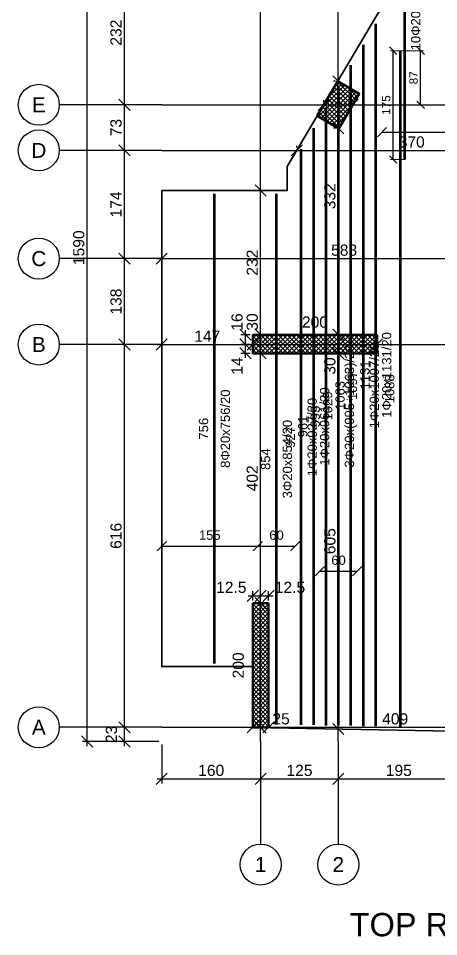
# Model space of a CAD drawing. Header units: millimetres. Extents: x -231 to 4719, y -2977 to 4533.
# Drawn here: x 2688 to 3365, y -2977 to -1498 of the extents above; entities that cross this region are included whole.
import ezdxf
from ezdxf.enums import TextEntityAlignment as Align

# ---------------------------------------------------------------- set-up
doc = ezdxf.new("R2010")
doc.units = ezdxf.units.MM
for name, color, linetype, lineweight in [('COLUMN', 4, 'Continuous', 50), ('SLAB', 3, 'Continuous', 35), ('WALL', 1, 'Continuous', 50)]:
    doc.layers.add(name, color=color, linetype=linetype, lineweight=lineweight)
for name, color, linetype in [('FW_AXIS', 7, 'Continuous'), ('FW_COLUMN_HATCH', 8, 'Continuous'), ('FW_DIM', 7, 'Continuous'), ('FW_WALL_HATCH', 8, 'Continuous'), ('REB_NOTES', 7, 'Continuous'), ('REB_TOP_MESH_Y', 5, 'Continuous'), ('REB_TOP_MESH_Y_AXDIM', 5, 'Continuous'), ('REB_TOP_MESH_Y_LAP', 5, 'Continuous'), ('REB_TOP_MESH_Y_RANGE', 5, 'Continuous'), ('REB_TOP_MESH_Y_TEXT', 5, 'Continuous')]:
    doc.layers.add(name, color=color, linetype=linetype)
doc.styles.add('REBAR_TXT', font='arial.ttf')
doc.styles.get("Standard").update_dxf_attribs({"font": 'arial.ttf'})
doc.dimstyles.new('FW_DIM', dxfattribs={"dimtxt": 18, "dimasz": 9, "dimexe": 7.5, "dimexo": 4.5, "dimgap": 4.5, "dimtad": 1, "dimdec": 0, "dimtxsty": 'Standard', "dimtsz": 9, "dimcen": 2.5, "dimdle": 7.5, "dimclrd": 256, "dimclre": 256, "dimclrt": 7, "dimazin": 3, "dimtfac": 1, "dimtmove": 2, "dimatfit": 3})
doc.dimstyles.new('REBAR LAP', dxfattribs={"dimtxt": 13.5, "dimasz": 2.5, "dimexe": 4.5, "dimexo": 0, "dimgap": 4.5, "dimtad": 1, "dimdec": 0, "dimtxsty": 'Standard', "dimtsz": 6, "dimcen": 2.5, "dimclrd": 6, "dimclre": 6, "dimclrt": 7, "dimazin": 3, "dimtfac": 1, "dimtmove": 2, "dimatfit": 3, "dimlwd": 25, "dimlwe": 18})
doc.dimstyles.new('REBAR M-200', dxfattribs={"dimtxt": 15, "dimasz": 15, "dimexe": 25, "dimexo": 12.5, "dimgap": 10, "dimtad": 1, "dimdec": 0, "dimtxsty": 'Standard', "dimblk": 'NONE', "dimcen": 50, "dimse1": 1, "dimse2": 1, "dimclrd": 6, "dimclre": 6, "dimclrt": 7, "dimazin": 3, "dimtfac": 1, "dimtmove": 2, "dimatfit": 3, "dimldrblk": 'NONE', "dimlwd": 53})
doc.dimstyles.new('REBAR RANGE', dxfattribs={"dimtxt": 15, "dimasz": 2.5, "dimexe": 0, "dimexo": 0, "dimgap": 10, "dimtad": 1, "dimdec": 0, "dimtxsty": 'Standard', "dimtsz": 7.5, "dimcen": 2.5, "dimse1": 1, "dimse2": 1, "dimclrd": 6, "dimclre": 6, "dimclrt": 7, "dimazin": 3, "dimtfac": 1, "dimtmove": 2, "dimatfit": 3, "dimlwd": 25})

# ---------------------------------------------------------------- blocks, each defined once
blk = doc.blocks.new('*D746')
at = {"color": 6, "lineweight": 53}
blk.add_line((3304, -2639), (3304, -1550.5), dxfattribs=at)
at = {"layer": 'Defpoints'}
for p in [(3304, -1550.5), (3304, -2639), (3304, -2639)]:
    blk.add_point(p, dxfattribs=at)
at = {"layer": 'REB_TOP_MESH_Y', "color": 7, "insert": (3286.5, -2094.8), "char_height": 15, "attachment_point": 5, "rotation": 90}
blk.add_mtext('1088', dxfattribs=at)
blk = doc.blocks.new('_NONE')
blk = doc.blocks.new('*D747')
at = {"color": 6, "lineweight": 53}
blk.add_line((3310.8, -1725.5), (3310.8, -1176), dxfattribs=at)
at = {"layer": 'Defpoints'}
for p in [(3310.8, -1176), (3310.8, -1725.5), (3310.8, -1725.5)]:
    blk.add_point(p, dxfattribs=at)
at = {"layer": 'REB_TOP_MESH_Y', "color": 7, "insert": (3293.3, -1450.8), "char_height": 15, "attachment_point": 5, "rotation": 90}
blk.add_mtext('550', dxfattribs=at)
blk = doc.blocks.new('_OBLIQUE')
at = {"color": 0, "linetype": 'BYBLOCK'}
blk.add_line((-0.5, -0.5), (0.5, 0.5), dxfattribs=at)
blk = doc.blocks.new('*D748')
at = {"color": 6, "lineweight": 18}
for p, q in [((3304, -1550.5), (3287.5, -1550.5)), ((3310.8, -1725.5), (3287.5, -1725.5))]:
    blk.add_line(p, q, dxfattribs=at)
at = {"color": 6, "lineweight": 25}
blk.add_line((3292, -1725.5), (3292, -1550.5), dxfattribs=at)
at = {"layer": 'Defpoints'}
for p in [(3304, -1550.5), (3292, -1725.5), (3310.8, -1725.5)]:
    blk.add_point(p, dxfattribs=at)
at = {"layer": 'REB_TOP_MESH_Y_LAP', "color": 6, "xscale": 12, "yscale": 12, "rotation": 90}
for p in [(3292, -1550.5), (3292, -1725.5)]:
    blk.add_blockref('_OBLIQUE', p, dxfattribs=at)
at = {"layer": 'REB_TOP_MESH_Y_LAP', "color": 7, "insert": (3280.8, -1638), "char_height": 13.5, "attachment_point": 5, "rotation": 90}
blk.add_mtext('175', dxfattribs=at)
blk = doc.blocks.new('*D749')
at = {"color": 6, "lineweight": 18}
for p, q in [((3304, -1550.5), (3340.8, -1550.5)), ((3304, -1637.6), (3340.8, -1637.6))]:
    blk.add_line(p, q, dxfattribs=at)
at = {"color": 6, "lineweight": 25}
blk.add_line((3336.3, -1637.6), (3336.3, -1550.5), dxfattribs=at)
at = {"layer": 'Defpoints'}
for p in [(3304, -1550.5), (3304, -1637.6), (3336.3, -1637.6)]:
    blk.add_point(p, dxfattribs=at)
at = {"layer": 'REB_TOP_MESH_Y_AXDIM', "color": 6, "xscale": 12, "yscale": 12, "rotation": 90}
for p in [(3336.3, -1550.5), (3336.3, -1637.6)]:
    blk.add_blockref('_OBLIQUE', p, dxfattribs=at)
at = {"layer": 'REB_TOP_MESH_Y_AXDIM', "color": 7, "insert": (3325, -1594.1), "char_height": 13.5, "attachment_point": 5, "rotation": 90}
blk.add_mtext('87', dxfattribs=at)
blk = doc.blocks.new('*D756')
at = {"color": 6, "lineweight": 25}
blk.add_line((3274, -1681.8), (3534, -1681.8), dxfattribs=at)
at = {"layer": 'Defpoints'}
for p in [(3274, -1681.8), (3274, -1681.8), (3534, -1681.8)]:
    blk.add_point(p, dxfattribs=at)
at = {"layer": 'REB_TOP_MESH_Y_RANGE', "color": 6, "xscale": 15, "yscale": 15}
for p in [(3274, -1681.8), (3534, -1681.8)]:
    blk.add_blockref('_OBLIQUE', p, dxfattribs=at)
at = {"layer": 'REB_TOP_MESH_Y_RANGE', "color": 7, "insert": (3404, -1664.3), "char_height": 15, "attachment_point": 5}
blk.add_mtext('260', dxfattribs=at)
blk = doc.blocks.new('*D768')
at = {"color": 6, "lineweight": 25}
blk.add_line((2919, -2348), (3074, -2348), dxfattribs=at)
at = {"layer": 'Defpoints'}
for p in [(2919, -2348), (2919, -2348), (3074, -2348)]:
    blk.add_point(p, dxfattribs=at)
at = {"layer": 'REB_TOP_MESH_Y_RANGE', "color": 6, "xscale": 15, "yscale": 15}
for p in [(2919, -2348), (3074, -2348)]:
    blk.add_blockref('_OBLIQUE', p, dxfattribs=at)
at = {"layer": 'REB_TOP_MESH_Y_RANGE', "color": 7, "insert": (2996.5, -2330.5), "char_height": 15, "attachment_point": 5}
blk.add_mtext('155', dxfattribs=at)
blk = doc.blocks.new('*D769')
at = {"color": 6, "lineweight": 53}
blk.add_line((3004, -2537), (3004, -1781), dxfattribs=at)
at = {"layer": 'Defpoints'}
for p in [(3004, -1781), (3004, -2537), (3004, -2537)]:
    blk.add_point(p, dxfattribs=at)
at = {"layer": 'REB_TOP_MESH_Y', "color": 7, "insert": (2986.5, -2159), "char_height": 15, "attachment_point": 5, "rotation": 90}
blk.add_mtext('756', dxfattribs=at)
blk = doc.blocks.new('*D773')
at = {"color": 6, "lineweight": 25}
blk.add_line((3074, -2348), (3134, -2348), dxfattribs=at)
at = {"layer": 'Defpoints'}
for p in [(3074, -2348), (3074, -2348), (3134, -2348)]:
    blk.add_point(p, dxfattribs=at)
at = {"layer": 'REB_TOP_MESH_Y_RANGE', "color": 6, "xscale": 15, "yscale": 15}
for p in [(3074, -2348), (3134, -2348)]:
    blk.add_blockref('_OBLIQUE', p, dxfattribs=at)
at = {"layer": 'REB_TOP_MESH_Y_RANGE', "color": 7, "insert": (3104, -2330.5), "char_height": 15, "attachment_point": 5}
blk.add_mtext('60', dxfattribs=at)
blk = doc.blocks.new('*D774')
at = {"color": 6, "lineweight": 53}
blk.add_line((3104, -2635), (3104, -1781), dxfattribs=at)
at = {"layer": 'Defpoints'}
for p in [(3104, -1781), (3104, -2635), (3104, -2635)]:
    blk.add_point(p, dxfattribs=at)
at = {"layer": 'REB_TOP_MESH_Y', "color": 7, "insert": (3086.5, -2208), "char_height": 15, "attachment_point": 5, "rotation": 90}
blk.add_mtext('854', dxfattribs=at)
blk = doc.blocks.new('*D775')
at = {"color": 6, "lineweight": 25}
blk.add_line((3174, -2388.3), (3234, -2388.3), dxfattribs=at)
at = {"layer": 'Defpoints'}
for p in [(3174, -2388.3), (3174, -2388.3), (3234, -2388.3)]:
    blk.add_point(p, dxfattribs=at)
at = {"layer": 'REB_TOP_MESH_Y_RANGE', "color": 6, "xscale": 15, "yscale": 15}
for p in [(3174, -2388.3), (3234, -2388.3)]:
    blk.add_blockref('_OBLIQUE', p, dxfattribs=at)
at = {"layer": 'REB_TOP_MESH_Y_RANGE', "color": 7, "insert": (3204, -2370.8), "char_height": 15, "attachment_point": 5}
blk.add_mtext('60', dxfattribs=at)
blk = doc.blocks.new('*D776')
at = {"color": 6, "lineweight": 53}
blk.add_line((3204, -2637), (3204, -1608), dxfattribs=at)
at = {"layer": 'Defpoints'}
for p in [(3204, -1608), (3204, -2637), (3204, -2637)]:
    blk.add_point(p, dxfattribs=at)
at = {"layer": 'REB_TOP_MESH_Y', "color": 7, "insert": (3186.5, -2122.5), "char_height": 15, "attachment_point": 5, "rotation": 90}
blk.add_mtext('1029', dxfattribs=at)
blk = doc.blocks.new('*D777')
at = {"color": 6, "lineweight": 53}
blk.add_line((3184, -2637), (3184, -1642), dxfattribs=at)
at = {"layer": 'Defpoints'}
for p in [(3184, -1642), (3184, -2637), (3184, -2637)]:
    blk.add_point(p, dxfattribs=at)
at = {"layer": 'REB_TOP_MESH_Y', "color": 7, "insert": (3166.5, -2139.5), "char_height": 15, "attachment_point": 5, "rotation": 90}
blk.add_mtext('995', dxfattribs=at)
blk = doc.blocks.new('*D778')
at = {"color": 6, "lineweight": 53}
blk.add_line((3224, -2637), (3224, -1574), dxfattribs=at)
at = {"layer": 'Defpoints'}
for p in [(3224, -1574), (3224, -2637), (3224, -2637)]:
    blk.add_point(p, dxfattribs=at)
at = {"layer": 'REB_TOP_MESH_Y', "color": 7, "insert": (3206.5, -2105.5), "char_height": 15, "attachment_point": 5, "rotation": 90}
blk.add_mtext('1063', dxfattribs=at)
blk = doc.blocks.new('*D779')
at = {"color": 6, "lineweight": 53}
blk.add_line((3144, -2636), (3144, -1709), dxfattribs=at)
at = {"layer": 'Defpoints'}
for p in [(3144, -1709), (3144, -2636), (3144, -2636)]:
    blk.add_point(p, dxfattribs=at)
at = {"layer": 'REB_TOP_MESH_Y', "color": 7, "insert": (3126.5, -2172.5), "char_height": 15, "attachment_point": 5, "rotation": 90}
blk.add_mtext('927', dxfattribs=at)
blk = doc.blocks.new('*D780')
at = {"color": 6, "lineweight": 53}
blk.add_line((3164, -2636), (3164, -1675), dxfattribs=at)
at = {"layer": 'Defpoints'}
for p in [(3164, -1675), (3164, -2636), (3164, -2636)]:
    blk.add_point(p, dxfattribs=at)
at = {"layer": 'REB_TOP_MESH_Y', "color": 7, "insert": (3146.5, -2155.5), "char_height": 15, "attachment_point": 5, "rotation": 90}
blk.add_mtext('961', dxfattribs=at)
blk = doc.blocks.new('*D781')
at = {"color": 6, "lineweight": 53}
blk.add_line((3244, -2638), (3244, -1541), dxfattribs=at)
at = {"layer": 'Defpoints'}
for p in [(3244, -1541), (3244, -2638), (3244, -2638)]:
    blk.add_point(p, dxfattribs=at)
at = {"layer": 'REB_TOP_MESH_Y', "color": 7, "insert": (3226.5, -2089.5), "char_height": 15, "attachment_point": 5, "rotation": 90}
blk.add_mtext('1097', dxfattribs=at)
blk = doc.blocks.new('*D782')
at = {"color": 6, "lineweight": 53}
blk.add_line((3264, -2638), (3264, -1507), dxfattribs=at)
at = {"layer": 'Defpoints'}
for p in [(3264, -1507), (3264, -2638), (3264, -2638)]:
    blk.add_point(p, dxfattribs=at)
at = {"layer": 'REB_TOP_MESH_Y', "color": 7, "insert": (3246.5, -2072.5), "char_height": 15, "attachment_point": 5, "rotation": 90}
blk.add_mtext('1131', dxfattribs=at)
blk = doc.blocks.new('*D785')
for p, q in [((3066, -2435.5), (3066, -2420.5)), ((3078.5, -2435.5), (3078.5, -2420.5)), ((3058.5, -2428), (3086, -2428))]:
    blk.add_line(p, q)
at = {"layer": 'Defpoints'}
for p in [(3066, -2428), (3066, -2440), (3078.5, -2440)]:
    blk.add_point(p, dxfattribs=at)
at = {"layer": 'FW_DIM', "xscale": 18, "yscale": 18}
for p in [(3066, -2428), (3078.5, -2428)]:
    blk.add_blockref('_OBLIQUE', p, dxfattribs=at)
at = {"layer": 'FW_DIM', "color": 7, "insert": (3031.2, -2414.5), "char_height": 18, "attachment_point": 5}
blk.add_mtext('12.5', dxfattribs=at)
blk = doc.blocks.new('*D786')
for p, q in [((3078.5, -2435.5), (3078.5, -2420.5)), ((3091, -2435.5), (3091, -2420.5)), ((3071, -2428), (3098.5, -2428))]:
    blk.add_line(p, q)
at = {"layer": 'Defpoints'}
for p in [(3078.5, -2428), (3078.5, -2440), (3091, -2440)]:
    blk.add_point(p, dxfattribs=at)
at = {"layer": 'FW_DIM', "xscale": 18, "yscale": 18}
for p in [(3078.5, -2428), (3091, -2428)]:
    blk.add_blockref('_OBLIQUE', p, dxfattribs=at)
at = {"layer": 'FW_DIM', "color": 7, "insert": (3125.8, -2414.5), "char_height": 18, "attachment_point": 5}
blk.add_mtext('12.5', dxfattribs=at)
blk = doc.blocks.new('*D787')
for p, q in [((3061.5, -2023.5), (3046.5, -2023.5)), ((3054, -2045.2), (3054, -2016)), ((3061.5, -2037.7), (3046.5, -2037.7))]:
    blk.add_line(p, q)
at = {"layer": 'Defpoints'}
for p in [(3066, -2023.5), (3054, -2037.7), (3066, -2037.7)]:
    blk.add_point(p, dxfattribs=at)
at = {"layer": 'FW_DIM', "xscale": 18, "yscale": 18, "rotation": 90}
for p in [(3054, -2023.5), (3054, -2037.7)]:
    blk.add_blockref('_OBLIQUE', p, dxfattribs=at)
at = {"layer": 'FW_DIM', "color": 7, "insert": (3040.5, -2058.1), "char_height": 18, "attachment_point": 5, "rotation": 90}
blk.add_mtext('14', dxfattribs=at)
blk = doc.blocks.new('*D788')
for p, q in [((3061.5, -2007.7), (3046.5, -2007.7)), ((3054, -2031), (3054, -2000.2)), ((3061.5, -2023.5), (3046.5, -2023.5))]:
    blk.add_line(p, q)
at = {"layer": 'Defpoints'}
for p in [(3066, -2007.7), (3054, -2023.5), (3066, -2023.5)]:
    blk.add_point(p, dxfattribs=at)
at = {"layer": 'FW_DIM', "xscale": 18, "yscale": 18, "rotation": 90}
for p in [(3054, -2007.7), (3054, -2023.5)]:
    blk.add_blockref('_OBLIQUE', p, dxfattribs=at)
at = {"layer": 'FW_DIM', "color": 7, "insert": (3040.5, -1987.3), "char_height": 18, "attachment_point": 5, "rotation": 90}
blk.add_mtext('16', dxfattribs=at)
blk = doc.blocks.new('*D821')
for p, q in [((3058.5, -2639.7), (3098.5, -2639.7)), ((3066, -2635.2), (3066, -2632.2)), ((3091, -2635.2), (3091, -2632.2))]:
    blk.add_line(p, q)
at = {"layer": 'Defpoints'}
for p in [(3066, -2639.7), (3066, -2639.7), (3091, -2639.7)]:
    blk.add_point(p, dxfattribs=at)
at = {"layer": 'FW_DIM', "xscale": 18, "yscale": 18}
for p in [(3066, -2639.7), (3091, -2639.7)]:
    blk.add_blockref('_OBLIQUE', p, dxfattribs=at)
at = {"layer": 'FW_DIM', "color": 7, "insert": (3111.4, -2626.2), "char_height": 18, "attachment_point": 5}
blk.add_mtext('25', dxfattribs=at)
blk = doc.blocks.new('*D822')
for p, q in [((3083.5, -2639.7), (3507.1, -2639.7)), ((3091, -2635.2), (3091, -2632.2)), ((3499.6, -2635.2), (3499.6, -2632.2))]:
    blk.add_line(p, q)
at = {"layer": 'Defpoints'}
for p in [(3091, -2639.7), (3091, -2639.7), (3499.6, -2639.7)]:
    blk.add_point(p, dxfattribs=at)
at = {"layer": 'FW_DIM', "xscale": 18, "yscale": 18}
for p in [(3091, -2639.7), (3499.6, -2639.7)]:
    blk.add_blockref('_OBLIQUE', p, dxfattribs=at)
at = {"layer": 'FW_DIM', "color": 7, "insert": (3295.3, -2626.2), "char_height": 18, "attachment_point": 5}
blk.add_mtext('409', dxfattribs=at)
blk = doc.blocks.new('*D826')
for p, q in [((2911.5, -2023.5), (3073.5, -2023.5)), ((2919, -2019), (2919, -2016)), ((3066, -2019), (3066, -2016))]:
    blk.add_line(p, q)
at = {"layer": 'Defpoints'}
for p in [(2919, -2023.5), (2919, -2023.5), (3066, -2023.5)]:
    blk.add_point(p, dxfattribs=at)
at = {"layer": 'FW_DIM', "xscale": 18, "yscale": 18}
for p in [(2919, -2023.5), (3066, -2023.5)]:
    blk.add_blockref('_OBLIQUE', p, dxfattribs=at)
at = {"layer": 'FW_DIM', "color": 7, "insert": (2992.5, -2010), "char_height": 18, "attachment_point": 5}
blk.add_mtext('147', dxfattribs=at)
blk = doc.blocks.new('*D827')
for p, q in [((3058.5, -2023.5), (3273.5, -2023.5)), ((3066, -2019), (3066, -2016)), ((3266, -2019), (3266, -2016))]:
    blk.add_line(p, q)
at = {"layer": 'Defpoints'}
for p in [(3066, -2023.5), (3066, -2023.5), (3266, -2023.5)]:
    blk.add_point(p, dxfattribs=at)
at = {"layer": 'FW_DIM', "xscale": 18, "yscale": 18}
for p in [(3066, -2023.5), (3266, -2023.5)]:
    blk.add_blockref('_OBLIQUE', p, dxfattribs=at)
at = {"layer": 'FW_DIM', "color": 7, "insert": (3166, -1987.5), "char_height": 18, "attachment_point": 5}
blk.add_mtext('200', dxfattribs=at)
blk = doc.blocks.new('*D828')
for p, q in [((3258.5, -2023.5), (3724.7, -2023.5)), ((3266, -2019), (3266, -2016)), ((3717.2, -2019), (3717.2, -2016))]:
    blk.add_line(p, q)
at = {"layer": 'Defpoints'}
for p in [(3266, -2023.5), (3266, -2023.5), (3717.2, -2023.5)]:
    blk.add_point(p, dxfattribs=at)
at = {"layer": 'FW_DIM', "xscale": 18, "yscale": 18}
for p in [(3266, -2023.5), (3717.2, -2023.5)]:
    blk.add_blockref('_OBLIQUE', p, dxfattribs=at)
at = {"layer": 'FW_DIM', "color": 7, "insert": (3491.6, -2010), "char_height": 18, "attachment_point": 5}
blk.add_mtext('451', dxfattribs=at)
blk = doc.blocks.new('*D834')
for p, q in [((2911.5, -1885.2), (3514.6, -1885.2)), ((2919, -1880.7), (2919, -1877.7)), ((3507.1, -1880.7), (3507.1, -1877.7))]:
    blk.add_line(p, q)
at = {"layer": 'Defpoints'}
for p in [(2919, -1885.2), (2919, -1885.2), (3507.1, -1885.2)]:
    blk.add_point(p, dxfattribs=at)
at = {"layer": 'FW_DIM', "xscale": 18, "yscale": 18}
for p in [(2919, -1885.2), (3507.1, -1885.2)]:
    blk.add_blockref('_OBLIQUE', p, dxfattribs=at)
at = {"layer": 'FW_DIM', "color": 7, "insert": (3213, -1871.7), "char_height": 18, "attachment_point": 5}
blk.add_mtext('588', dxfattribs=at)
blk = doc.blocks.new('*D838')
for p, q in [((3129.2, -1711), (3514.6, -1711)), ((3136.7, -1706.5), (3136.7, -1703.5)), ((3507.1, -1706.5), (3507.1, -1703.5))]:
    blk.add_line(p, q)
at = {"layer": 'Defpoints'}
for p in [(3136.7, -1711), (3136.7, -1711), (3507.1, -1711)]:
    blk.add_point(p, dxfattribs=at)
at = {"layer": 'FW_DIM', "xscale": 18, "yscale": 18}
for p in [(3136.7, -1711), (3507.1, -1711)]:
    blk.add_blockref('_OBLIQUE', p, dxfattribs=at)
at = {"layer": 'FW_DIM', "color": 7, "insert": (3321.9, -1697.5), "char_height": 18, "attachment_point": 5}
blk.add_mtext('370', dxfattribs=at)
blk = doc.blocks.new('*D844')
for p, q in [((3172.8, -1637.6), (3234.3, -1637.6)), ((3180.3, -1633.1), (3180.3, -1630.1)), ((3226.8, -1633.1), (3226.8, -1630.1))]:
    blk.add_line(p, q)
at = {"layer": 'Defpoints'}
for p in [(3180.3, -1637.6), (3180.3, -1637.6), (3226.8, -1637.6)]:
    blk.add_point(p, dxfattribs=at)
at = {"layer": 'FW_DIM', "xscale": 18, "yscale": 18}
for p in [(3180.3, -1637.6), (3226.8, -1637.6)]:
    blk.add_blockref('_OBLIQUE', p, dxfattribs=at)
blk = doc.blocks.new('*D845')
for p, q in [((3219.3, -1637.6), (4495.5, -1637.6)), ((3226.8, -1633.1), (3226.8, -1630.1)), ((4488, -1633.1), (4488, -1630.1))]:
    blk.add_line(p, q)
at = {"layer": 'Defpoints'}
for p in [(3226.8, -1637.6), (3226.8, -1637.6), (4488, -1637.6)]:
    blk.add_point(p, dxfattribs=at)
at = {"layer": 'FW_DIM', "xscale": 18, "yscale": 18}
for p in [(3226.8, -1637.6), (4488, -1637.6)]:
    blk.add_blockref('_OBLIQUE', p, dxfattribs=at)
at = {"layer": 'FW_DIM', "color": 7, "insert": (3857.4, -1624.1), "char_height": 18, "attachment_point": 5}
blk.add_mtext('1261', dxfattribs=at)
blk = doc.blocks.new('*D854')
for p, q in [((3078.5, -2647.7), (3078.5, -2432.5)), ((3074, -2440), (3071, -2440)), ((3074, -2640.2), (3071, -2640.2))]:
    blk.add_line(p, q)
at = {"layer": 'Defpoints'}
for p in [(3078.5, -2440), (3078.5, -2640.2), (3078.5, -2640.2)]:
    blk.add_point(p, dxfattribs=at)
at = {"layer": 'FW_DIM', "xscale": 18, "yscale": 18, "rotation": 90}
for p in [(3078.5, -2440), (3078.5, -2640.2)]:
    blk.add_blockref('_OBLIQUE', p, dxfattribs=at)
at = {"layer": 'FW_DIM', "color": 7, "insert": (3042.5, -2540.1), "char_height": 18, "attachment_point": 5, "rotation": 90}
blk.add_mtext('200', dxfattribs=at)
blk = doc.blocks.new('*D855')
for p, q in [((3074, -2037.7), (3071, -2037.7)), ((3078.5, -2447.5), (3078.5, -2030.2)), ((3074, -2440), (3071, -2440))]:
    blk.add_line(p, q)
at = {"layer": 'Defpoints'}
for p in [(3078.5, -2037.7), (3078.5, -2440), (3078.5, -2440)]:
    blk.add_point(p, dxfattribs=at)
at = {"layer": 'FW_DIM', "xscale": 18, "yscale": 18, "rotation": 90}
for p in [(3078.5, -2037.7), (3078.5, -2440)]:
    blk.add_blockref('_OBLIQUE', p, dxfattribs=at)
at = {"layer": 'FW_DIM', "color": 7, "insert": (3065, -2238.9), "char_height": 18, "attachment_point": 5, "rotation": 90}
blk.add_mtext('402', dxfattribs=at)
blk = doc.blocks.new('*D856')
for p, q in [((3074, -2007.7), (3071, -2007.7)), ((3078.5, -2045.2), (3078.5, -2000.2)), ((3074, -2037.7), (3071, -2037.7))]:
    blk.add_line(p, q)
at = {"layer": 'Defpoints'}
for p in [(3078.5, -2007.7), (3078.5, -2037.7), (3078.5, -2037.7)]:
    blk.add_point(p, dxfattribs=at)
at = {"layer": 'FW_DIM', "xscale": 18, "yscale": 18, "rotation": 90}
for p in [(3078.5, -2007.7), (3078.5, -2037.7)]:
    blk.add_blockref('_OBLIQUE', p, dxfattribs=at)
at = {"layer": 'FW_DIM', "color": 7, "insert": (3065, -1987.3), "char_height": 18, "attachment_point": 5, "rotation": 90}
blk.add_mtext('30', dxfattribs=at)
blk = doc.blocks.new('*D857')
for p, q in [((3078.5, -2015.2), (3078.5, -1768.2)), ((3074, -1775.7), (3071, -1775.7)), ((3074, -2007.7), (3071, -2007.7))]:
    blk.add_line(p, q)
at = {"layer": 'Defpoints'}
for p in [(3078.5, -1775.7), (3078.5, -2007.7), (3078.5, -2007.7)]:
    blk.add_point(p, dxfattribs=at)
at = {"layer": 'FW_DIM', "xscale": 18, "yscale": 18, "rotation": 90}
for p in [(3078.5, -1775.7), (3078.5, -2007.7)]:
    blk.add_blockref('_OBLIQUE', p, dxfattribs=at)
at = {"layer": 'FW_DIM', "color": 7, "insert": (3065, -1891.7), "char_height": 18, "attachment_point": 5, "rotation": 90}
blk.add_mtext('232', dxfattribs=at)
blk = doc.blocks.new('*D858')
for p, q in [((3199.1, -2037.7), (3196.1, -2037.7)), ((3203.6, -2650.1), (3203.6, -2030.2)), ((3199.1, -2642.6), (3196.1, -2642.6))]:
    blk.add_line(p, q)
at = {"layer": 'Defpoints'}
for p in [(3203.6, -2037.7), (3203.6, -2642.6), (3203.6, -2642.6)]:
    blk.add_point(p, dxfattribs=at)
at = {"layer": 'FW_DIM', "xscale": 18, "yscale": 18, "rotation": 90}
for p in [(3203.6, -2037.7), (3203.6, -2642.6)]:
    blk.add_blockref('_OBLIQUE', p, dxfattribs=at)
at = {"layer": 'FW_DIM', "color": 7, "insert": (3190.1, -2340.1), "char_height": 18, "attachment_point": 5, "rotation": 90}
blk.add_mtext('605', dxfattribs=at)
blk = doc.blocks.new('*D859')
for p, q in [((3199.1, -2007.7), (3196.1, -2007.7)), ((3203.6, -2045.2), (3203.6, -2000.2)), ((3199.1, -2037.7), (3196.1, -2037.7))]:
    blk.add_line(p, q)
at = {"layer": 'Defpoints'}
for p in [(3203.6, -2007.7), (3203.6, -2037.7), (3203.6, -2037.7)]:
    blk.add_point(p, dxfattribs=at)
at = {"layer": 'FW_DIM', "xscale": 18, "yscale": 18, "rotation": 90}
for p in [(3203.6, -2007.7), (3203.6, -2037.7)]:
    blk.add_blockref('_OBLIQUE', p, dxfattribs=at)
at = {"layer": 'FW_DIM', "color": 7, "insert": (3190.1, -2058.1), "char_height": 18, "attachment_point": 5, "rotation": 90}
blk.add_mtext('30', dxfattribs=at)
blk = doc.blocks.new('*D860')
for p, q in [((3203.6, -2015.2), (3203.6, -1667.9)), ((3199.1, -1675.4), (3196.1, -1675.4)), ((3199.1, -2007.7), (3196.1, -2007.7))]:
    blk.add_line(p, q)
at = {"layer": 'Defpoints'}
for p in [(3203.6, -1675.4), (3203.6, -2007.7), (3203.6, -2007.7)]:
    blk.add_point(p, dxfattribs=at)
at = {"layer": 'FW_DIM', "xscale": 18, "yscale": 18, "rotation": 90}
for p in [(3203.6, -1675.4), (3203.6, -2007.7)]:
    blk.add_blockref('_OBLIQUE', p, dxfattribs=at)
at = {"layer": 'FW_DIM', "color": 7, "insert": (3190.1, -1784.9), "char_height": 18, "attachment_point": 5, "rotation": 90}
blk.add_mtext('332', dxfattribs=at)
blk = doc.blocks.new('*D861')
for p, q in [((3203.6, -1682.9), (3203.6, -1592.3)), ((3199.1, -1599.8), (3196.1, -1599.8)), ((3199.1, -1675.4), (3196.1, -1675.4))]:
    blk.add_line(p, q)
at = {"layer": 'Defpoints'}
for p in [(3203.6, -1599.8), (3203.6, -1675.4), (3203.6, -1675.4)]:
    blk.add_point(p, dxfattribs=at)
at = {"layer": 'FW_DIM', "xscale": 18, "yscale": 18, "rotation": 90}
for p in [(3203.6, -1599.8), (3203.6, -1675.4)]:
    blk.add_blockref('_OBLIQUE', p, dxfattribs=at)
blk = doc.blocks.new('*D900')
for p, q in [((2919, -2667.2), (2919, -2730.2)), ((3078.5, -2667.2), (3078.5, -2730.2)), ((2911.5, -2722.7), (3086, -2722.7))]:
    blk.add_line(p, q)
at = {"layer": 'Defpoints'}
for p in [(2919, -2662.7), (3078.5, -2662.7), (2919, -2722.7)]:
    blk.add_point(p, dxfattribs=at)
at = {"layer": 'FW_DIM', "xscale": 18, "yscale": 18}
for p in [(2919, -2722.7), (3078.5, -2722.7)]:
    blk.add_blockref('_OBLIQUE', p, dxfattribs=at)
at = {"layer": 'FW_DIM', "color": 7, "insert": (2998.8, -2709.2), "char_height": 18, "attachment_point": 5}
blk.add_mtext('160', dxfattribs=at)
blk = doc.blocks.new('*D901')
for p, q in [((3078.5, -2667.2), (3078.5, -2730.2)), ((3203.6, -2667.2), (3203.6, -2730.2)), ((3071, -2722.7), (3211.1, -2722.7))]:
    blk.add_line(p, q)
at = {"layer": 'Defpoints'}
for p in [(3078.5, -2662.7), (3203.6, -2662.7), (3078.5, -2722.7)]:
    blk.add_point(p, dxfattribs=at)
at = {"layer": 'FW_DIM', "xscale": 18, "yscale": 18}
for p in [(3078.5, -2722.7), (3203.6, -2722.7)]:
    blk.add_blockref('_OBLIQUE', p, dxfattribs=at)
at = {"layer": 'FW_DIM', "color": 7, "insert": (3141.1, -2709.2), "char_height": 18, "attachment_point": 5}
blk.add_mtext('125', dxfattribs=at)
blk = doc.blocks.new('*D902')
for p, q in [((3203.6, -2667.2), (3203.6, -2730.2)), ((3398.5, -2667.2), (3398.5, -2730.2)), ((3196.1, -2722.7), (3406, -2722.7))]:
    blk.add_line(p, q)
at = {"layer": 'Defpoints'}
for p in [(3203.6, -2662.7), (3398.5, -2662.7), (3203.6, -2722.7)]:
    blk.add_point(p, dxfattribs=at)
at = {"layer": 'FW_DIM', "xscale": 18, "yscale": 18}
for p in [(3203.6, -2722.7), (3398.5, -2722.7)]:
    blk.add_blockref('_OBLIQUE', p, dxfattribs=at)
at = {"layer": 'FW_DIM', "color": 7, "insert": (3301.1, -2709.2), "char_height": 18, "attachment_point": 5}
blk.add_mtext('195', dxfattribs=at)
blk = doc.blocks.new('*D909')
for p, q in [((2914.5, -2639.7), (2851.5, -2639.7)), ((2859, -2670.2), (2859, -2632.2)), ((2914.5, -2662.7), (2851.5, -2662.7))]:
    blk.add_line(p, q)
at = {"layer": 'Defpoints'}
for p in [(2919, -2639.7), (2859, -2662.7), (2919, -2662.7)]:
    blk.add_point(p, dxfattribs=at)
at = {"layer": 'FW_DIM', "xscale": 18, "yscale": 18, "rotation": 90}
for p in [(2859, -2639.7), (2859, -2662.7)]:
    blk.add_blockref('_OBLIQUE', p, dxfattribs=at)
at = {"layer": 'FW_DIM', "color": 7, "insert": (2838, -2651.2), "char_height": 18, "attachment_point": 5, "rotation": 90}
blk.add_mtext('23', dxfattribs=at)
blk = doc.blocks.new('*D910')
for p, q in [((2914.5, -2023.5), (2851.5, -2023.5)), ((2859, -2647.2), (2859, -2016)), ((2914.5, -2639.7), (2851.5, -2639.7))]:
    blk.add_line(p, q)
at = {"layer": 'Defpoints'}
for p in [(2919, -2023.5), (2859, -2639.7), (2919, -2639.7)]:
    blk.add_point(p, dxfattribs=at)
at = {"layer": 'FW_DIM', "xscale": 18, "yscale": 18, "rotation": 90}
for p in [(2859, -2023.5), (2859, -2639.7)]:
    blk.add_blockref('_OBLIQUE', p, dxfattribs=at)
at = {"layer": 'FW_DIM', "color": 7, "insert": (2845.5, -2331.6), "char_height": 18, "attachment_point": 5, "rotation": 90}
blk.add_mtext('616', dxfattribs=at)
blk = doc.blocks.new('*D911')
for p, q in [((2914.5, -1885.2), (2851.5, -1885.2)), ((2859, -2031), (2859, -1877.7)), ((2914.5, -2023.5), (2851.5, -2023.5))]:
    blk.add_line(p, q)
at = {"layer": 'Defpoints'}
for p in [(2919, -1885.2), (2859, -2023.5), (2919, -2023.5)]:
    blk.add_point(p, dxfattribs=at)
at = {"layer": 'FW_DIM', "xscale": 18, "yscale": 18, "rotation": 90}
for p in [(2859, -1885.2), (2859, -2023.5)]:
    blk.add_blockref('_OBLIQUE', p, dxfattribs=at)
at = {"layer": 'FW_DIM', "color": 7, "insert": (2845.5, -1954.4), "char_height": 18, "attachment_point": 5, "rotation": 90}
blk.add_mtext('138', dxfattribs=at)
blk = doc.blocks.new('*D912')
for p, q in [((2914.5, -1711), (2851.5, -1711)), ((2859, -1892.7), (2859, -1703.5)), ((2914.5, -1885.2), (2851.5, -1885.2))]:
    blk.add_line(p, q)
at = {"layer": 'Defpoints'}
for p in [(2919, -1711), (2859, -1885.2), (2919, -1885.2)]:
    blk.add_point(p, dxfattribs=at)
at = {"layer": 'FW_DIM', "xscale": 18, "yscale": 18, "rotation": 90}
for p in [(2859, -1711), (2859, -1885.2)]:
    blk.add_blockref('_OBLIQUE', p, dxfattribs=at)
at = {"layer": 'FW_DIM', "color": 7, "insert": (2845.5, -1798.1), "char_height": 18, "attachment_point": 5, "rotation": 90}
blk.add_mtext('174', dxfattribs=at)
blk = doc.blocks.new('*D913')
for p, q in [((2914.5, -1637.6), (2851.5, -1637.6)), ((2859, -1718.5), (2859, -1630.1)), ((2914.5, -1711), (2851.5, -1711))]:
    blk.add_line(p, q)
at = {"layer": 'Defpoints'}
for p in [(2919, -1637.6), (2859, -1711), (2919, -1711)]:
    blk.add_point(p, dxfattribs=at)
at = {"layer": 'FW_DIM', "xscale": 18, "yscale": 18, "rotation": 90}
for p in [(2859, -1637.6), (2859, -1711)]:
    blk.add_blockref('_OBLIQUE', p, dxfattribs=at)
at = {"layer": 'FW_DIM', "color": 7, "insert": (2845.5, -1674.3), "char_height": 18, "attachment_point": 5, "rotation": 90}
blk.add_mtext('73', dxfattribs=at)
blk = doc.blocks.new('*D914')
for p, q in [((2859, -1645.1), (2859, -1397.7)), ((2914.5, -1405.2), (2851.5, -1405.2)), ((2914.5, -1637.6), (2851.5, -1637.6))]:
    blk.add_line(p, q)
at = {"layer": 'Defpoints'}
for p in [(2919, -1405.2), (2859, -1637.6), (2919, -1637.6)]:
    blk.add_point(p, dxfattribs=at)
at = {"layer": 'FW_DIM', "xscale": 18, "yscale": 18, "rotation": 90}
for p in [(2859, -1405.2), (2859, -1637.6)]:
    blk.add_blockref('_OBLIQUE', p, dxfattribs=at)
at = {"layer": 'FW_DIM', "color": 7, "insert": (2845.5, -1521.4), "char_height": 18, "attachment_point": 5, "rotation": 90}
blk.add_mtext('232', dxfattribs=at)
blk = doc.blocks.new('*D925')
for p, q in [((2914.5, -1072.7), (2791.5, -1072.7)), ((2799, -2670.2), (2799, -1065.2)), ((2914.5, -2662.7), (2791.5, -2662.7))]:
    blk.add_line(p, q)
at = {"layer": 'Defpoints'}
for p in [(2919, -1072.7), (2799, -2662.7), (2919, -2662.7)]:
    blk.add_point(p, dxfattribs=at)
at = {"layer": 'FW_DIM', "xscale": 18, "yscale": 18, "rotation": 90}
for p in [(2799, -1072.7), (2799, -2662.7)]:
    blk.add_blockref('_OBLIQUE', p, dxfattribs=at)
at = {"layer": 'FW_DIM', "color": 7, "insert": (2785.5, -1867.7), "char_height": 18, "attachment_point": 5, "rotation": 90}
blk.add_mtext('1590', dxfattribs=at)

msp = doc.modelspace()

# ---------------------------------------------------------------- hatches: boundary and pattern name
at = {"layer": 'FW_COLUMN_HATCH'}
h = msp.add_hatch(dxfattribs=at)
h.set_pattern_fill('ANSI37', scale=1.6)
h.paths.add_polyline_path([(3169.8, -1655.3), (3203, -1599.5), (3237.4, -1619.9), (3204.2, -1675.8), (3169.8, -1655.3)])
at = {"layer": 'FW_WALL_HATCH'}
h = msp.add_hatch(dxfattribs=at)
h.set_pattern_fill('ANSI37', scale=1.6)
h.paths.add_polyline_path([(3066, -2037.7), (3066, -2007.7), (3266, -2007.7), (3266, -2037.7), (3066, -2037.7)])
h = msp.add_hatch(dxfattribs=at)
h.set_pattern_fill('ANSI37', scale=1.6)
h.paths.add_polyline_path([(3066, -2440), (3091, -2440), (3091, -2640), (3066, -2640), (3066, -2440)])

# ---------------------------------------------------------------- linework, layer by layer
at = {"layer": 'COLUMN'}
msp.add_lwpolyline([(3169.8, -1655.3), (3204.2, -1675.8), (3237.4, -1619.9), (3203, -1599.5), (3169.8, -1655.3)], dxfattribs=at)
at = {"layer": 'FW_AXIS', "color": 8}
for p, q in [((3078.5, -2662.7), (3078.5, -1072.7)), ((3203.6, -2662.7), (3203.6, -1072.7)), ((2919, -1637.6), (4488.1, -1637.6)), ((2919, -1711), (4488.1, -1711)), ((2919, -1885.2), (4488.1, -1885.2)), ((2919, -2023.5), (4488.1, -2023.5)), ((2919, -2639.7), (4488.1, -2639.7))]:
    msp.add_line(p, q, dxfattribs=at)
at = {"layer": 'FW_AXIS', "linetype": 'CONTINUOUS'}
for p, q in [((2919, -1637.6), (2754, -1637.6)), ((2919, -1711), (2754, -1711)), ((2919, -1885.2), (2754, -1885.2)), ((2919, -2023.5), (2754, -2023.5)), ((2919, -2639.7), (2754, -2639.7)), ((3078.5, -2662.7), (3078.5, -2827.7)), ((3203.6, -2662.7), (3203.6, -2827.7))]:
    msp.add_line(p, q, dxfattribs=at)
at = {"layer": 'FW_AXIS'}
for centre in [(2721, -1637.6), (2721, -1711), (2721, -1885.2), (2721, -2023.5), (2721, -2639.7), (3078.5, -2860.7), (3203.6, -2860.7)]:
    msp.add_circle(centre, 33, dxfattribs=at)
at = {"layer": 'SLAB'}
msp.add_lwpolyline([(3386, -1072.7), (4286, -1072.9), (4286, -1170.7), (4488, -1170.7), (4488, -1674.7), (4286, -1674.7), (4286, -2060.7), (4488.1, -2060.7), (4488.1, -2564.7), (4286, -2564.7), (4286, -2662.7), (3066, -2640), (3066, -2542.1), (2919, -2542.1), (2919, -1775.7), (3121.2, -1775.7), (3121.2, -1737), (3274, -1480.1), (3184, -1480.1), (3184, -1170.8), (3386, -1170.8), (3386, -1072.7)], dxfattribs=at)
at = {"layer": 'WALL'}
for points in [[(3066, -2007.7), (3266, -2007.7), (3266, -2037.7), (3066, -2037.7)], [(3091, -2440), (3066, -2440), (3066, -2640), (3091, -2640)]]:
    msp.add_lwpolyline(points, close=True, dxfattribs=at)

# ---------------------------------------------------------------- texts
at = {"layer": 'FW_AXIS', "color": 7, "style": 'REBAR_TXT'}
for s, p in [('E', (2721, -1637.6)), ('D', (2721, -1711)), ('C', (2721, -1885.2)), ('B', (2721, -2023.5)), ('A', (2721, -2639.7)), ('1', (3078.5, -2860.7)), ('2', (3203.6, -2860.7))]:
    msp.add_text(s, height=24, dxfattribs=at).set_placement(p, align=Align.MIDDLE_CENTER)
at = {"layer": 'REB_NOTES', "color": 7, "style": 'REBAR_TXT'}
msp.add_text('TOP REINFORCEMENT - DIRECTION Y', height=37.5, dxfattribs=at).set_placement((3703.6, -2938.7), align=Align.TOP_CENTER)
at = {"layer": 'REB_TOP_MESH_Y_TEXT', "color": 7, "style": 'REBAR_TXT'}
for s, p in [('10Φ20x(299÷550)/20', (3320.8, -1450.8)), ('1Φ20x1131/20', (3274, -2072.5)), ('3Φ20x(995÷1063)/20', (3214, -2122.5)), ('1Φ20x1097/20', (3254, -2089.5)), ('8Φ20x756/20', (3014, -2159)), ('1Φ20x961/20', (3174, -2155.5)), ('1Φ20x927/20', (3154, -2172.5)), ('3Φ20x854/20', (3114, -2208))]:
    msp.add_text(s, height=15, rotation=90, dxfattribs=at).set_placement(p, align=Align.TOP_CENTER)

# ---------------------------------------------------------------- dimensions: what is measured, and where the dimension line sits
at = {"layer": 'FW_DIM'}
for base, p1, p2, picture, middle in [((2799, -2662.7), (2919, -2662.7), (2919, -1072.7), '*D925', (2785.5, -1867.7)), ((2859, -1637.6), (2919, -1637.6), (2919, -1405.2), '*D914', (2845.5, -1521.4)), ((2859, -1711), (2919, -1711), (2919, -1637.6), '*D913', (2845.5, -1674.3)), ((2859, -1885.2), (2919, -1885.2), (2919, -1711), '*D912', (2845.5, -1798.1)), ((2859, -2023.5), (2919, -2023.5), (2919, -1885.2), '*D911', (2845.5, -1954.4)), ((2859, -2639.7), (2919, -2639.7), (2919, -2023.5), '*D910', (2845.5, -2331.6)), ((2859, -2662.7), (2919, -2662.7), (2919, -2639.7), '*D909', (2838, -2651.2))]:
    dim = msp.add_linear_dim(base=base, p1=p1, p2=p2, angle=90, dimstyle='FW_DIM', dxfattribs=at)
    dim.commit()
    dim.dimension.update_dxf_attribs({"geometry": picture, "text_midpoint": middle})
for base, p1, p2, text, picture, middle in [((3203.6, -1675.4), (3203.6, -1675.4), (3203.6, -1599.8), ' ', '*D861', (3203.6, -1637.6)), ((3203.6, -2007.7), (3203.6, -2007.7), (3203.6, -1675.4), '332', '*D860', (3190.1, -1784.9)), ((3078.5, -2007.7), (3078.5, -2007.7), (3078.5, -1775.7), '232', '*D857', (3065, -1891.7)), ((3054, -2023.5), (3066, -2023.5), (3066, -2007.7), '16', '*D788', (3040.5, -1987.3)), ((3078.5, -2037.7), (3078.5, -2037.7), (3078.5, -2007.7), '30', '*D856', (3065, -1987.3)), ((3203.6, -2037.7), (3203.6, -2037.7), (3203.6, -2007.7), '30', '*D859', (3190.1, -2058.1)), ((3054, -2037.7), (3066, -2037.7), (3066, -2023.5), '14', '*D787', (3040.5, -2058.1)), ((3078.5, -2440), (3078.5, -2440), (3078.5, -2037.7), '402', '*D855', (3065, -2238.9)), ((3203.6, -2642.6), (3203.6, -2642.6), (3203.6, -2037.7), '605', '*D858', (3190.1, -2340.1)), ((3078.5, -2640.2), (3078.5, -2640.2), (3078.5, -2440), '200', '*D854', (3042.5, -2540.1))]:
    dim = msp.add_linear_dim(base=base, p1=p1, p2=p2, angle=90, text=text, dimstyle='FW_DIM', override={"dimtmove": 2}, dxfattribs=at)
    dim.commit()
    dim.dimension.update_dxf_attribs({"geometry": picture, "text_midpoint": middle, "dimtype": 160})
for base, p1, p2, text, picture, middle in [((3226.8, -1637.6), (3226.8, -1637.6), (4488, -1637.6), '1261', '*D845', (3857.4, -1624.1)), ((3180.3, -1637.6), (3180.3, -1637.6), (3226.8, -1637.6), ' ', '*D844', (3203.6, -1637.6)), ((3136.7, -1711), (3136.7, -1711), (3507.1, -1711), '370', '*D838', (3321.9, -1697.5)), ((2919, -1885.2), (2919, -1885.2), (3507.1, -1885.2), '588', '*D834', (3213, -1871.7)), ((3066, -2023.5), (3066, -2023.5), (3266, -2023.5), '200', '*D827', (3166, -1987.5)), ((2919, -2023.5), (2919, -2023.5), (3066, -2023.5), '147', '*D826', (2992.5, -2010)), ((3266, -2023.5), (3266, -2023.5), (3717.2, -2023.5), '451', '*D828', (3491.6, -2010)), ((3066, -2428), (3066, -2440), (3078.5, -2440), '12.5', '*D785', (3031.2, -2414.5)), ((3078.5, -2428), (3078.5, -2440), (3091, -2440), '12.5', '*D786', (3125.8, -2414.5)), ((3066, -2639.7), (3066, -2639.7), (3091, -2639.7), '25', '*D821', (3111.4, -2626.2)), ((3091, -2639.7), (3091, -2639.7), (3499.6, -2639.7), '409', '*D822', (3295.3, -2626.2))]:
    dim = msp.add_linear_dim(base=base, p1=p1, p2=p2, text=text, dimstyle='FW_DIM', override={"dimtmove": 2}, dxfattribs=at)
    dim.commit()
    dim.dimension.update_dxf_attribs({"geometry": picture, "text_midpoint": middle, "dimtype": 160})
for base, p1, p2, picture, middle in [((2919.0398754, -2722.7148471), (2919.0398754, -2662.7148471), (3078.5398754, -2662.7148471), '*D900', (2998.7898754, -2709.2148471)), ((3078.5, -2722.7), (3078.5, -2662.7), (3203.6, -2662.7), '*D901', (3141.1, -2709.2)), ((3203.6, -2722.7), (3203.6, -2662.7), (3398.5, -2662.7), '*D902', (3301.1, -2709.2))]:
    dim = msp.add_linear_dim(base=base, p1=p1, p2=p2, dimstyle='FW_DIM', dxfattribs=at)
    dim.commit()
    dim.dimension.update_dxf_attribs({"geometry": picture, "text_midpoint": middle})
at = {"layer": 'REB_TOP_MESH_Y'}
for base, p1, p2, picture, middle in [((3310.7898754, -1725.5134907), (3310.7898754, -1725.5134907), (3310.7898754, -1176.0134907), '*D747', (3293.2898754, -1450.7634907)), ((3264, -2638), (3264, -2638), (3264, -1507), '*D782', (3246.5, -2072.5)), ((3244, -2638), (3244, -2638), (3244, -1541), '*D781', (3226.5, -2089.5)), ((3304.0398754, -2639.0134907), (3304.0398754, -2639.0134907), (3304.0398754, -1550.5134907), '*D746', (3286.5398754, -2094.7634907)), ((3224, -2637), (3224, -2637), (3224, -1574), '*D778', (3206.5, -2105.5)), ((3204, -2637), (3204, -2637), (3204, -1608), '*D776', (3186.5, -2122.5)), ((3184, -2637), (3184, -2637), (3184, -1642), '*D777', (3166.5, -2139.5)), ((3164, -2636), (3164, -2636), (3164, -1675), '*D780', (3146.5, -2155.5)), ((3144, -2636), (3144, -2636), (3144, -1709), '*D779', (3126.5, -2172.5)), ((3004, -2537), (3004, -2537), (3004, -1781), '*D769', (2986.5, -2159)), ((3104, -2635), (3104, -2635), (3104, -1781), '*D774', (3086.5, -2208))]:
    dim = msp.add_linear_dim(base=base, p1=p1, p2=p2, angle=90, dimstyle='REBAR M-200', dxfattribs=at)
    dim.commit()
    dim.dimension.update_dxf_attribs({"geometry": picture, "text_midpoint": middle})
at = {"layer": 'REB_TOP_MESH_Y_AXDIM'}
dim = msp.add_linear_dim(base=(3336.3, -1637.6), p1=(3304, -1637.6), p2=(3304, -1550.5), angle=90, dimstyle='REBAR LAP', dxfattribs=at)
dim.commit()
dim.dimension.update_dxf_attribs({"geometry": '*D749', "text_midpoint": (3325, -1594.1)})
at = {"layer": 'REB_TOP_MESH_Y_LAP'}
dim = msp.add_linear_dim(base=(3292, -1725.5), p1=(3310.8, -1725.5), p2=(3304, -1550.5), angle=90, dimstyle='REBAR LAP', dxfattribs=at)
dim.commit()
dim.dimension.update_dxf_attribs({"geometry": '*D748', "text_midpoint": (3280.8, -1638)})
at = {"layer": 'REB_TOP_MESH_Y_RANGE'}
for base, p1, p2, picture, middle in [((3274, -1681.8), (3274, -1681.8), (3534, -1681.8), '*D756', (3404, -1664.3)), ((2919, -2348), (2919, -2348), (3074, -2348), '*D768', (2996.5, -2330.5)), ((3074, -2348), (3074, -2348), (3134, -2348), '*D773', (3104, -2330.5)), ((3174, -2388.3), (3174, -2388.3), (3234, -2388.3), '*D775', (3204, -2370.8))]:
    dim = msp.add_linear_dim(base=base, p1=p1, p2=p2, dimstyle='REBAR RANGE', dxfattribs=at)
    dim.commit()
    dim.dimension.update_dxf_attribs({"geometry": picture, "text_midpoint": middle})

doc.saveas('drawing.dxf')
